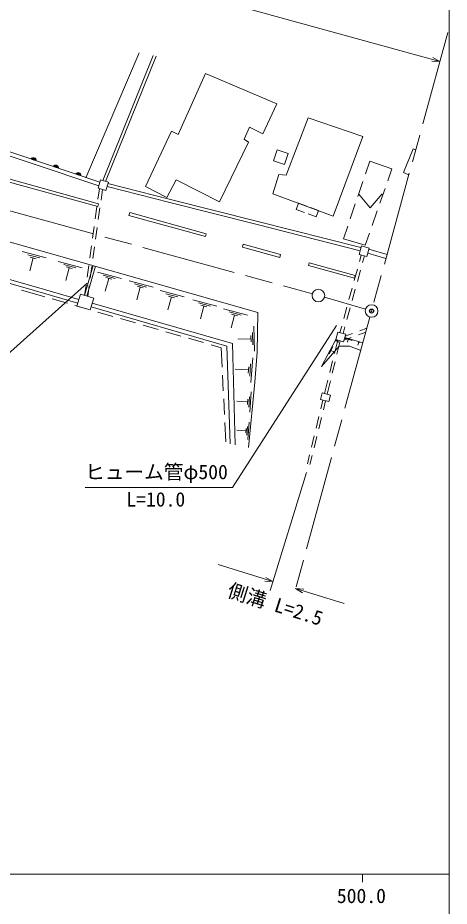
# Model space of a CAD drawing. Units: millimetres, scale not verified. Extents: x 40000 to 680000, y 20000 to 380000.
# Drawn here: x 524199 to 579000, y 200929 to 313732 of the extents above; entities that cross this region are included whole.
import ezdxf
from ezdxf.enums import TextEntityAlignment as Align

# ---------------------------------------------------------------- set-up
doc = ezdxf.new("R2010")
doc.units = ezdxf.units.MM
doc.header["$LTSCALE"] = 1000
doc.header["$PDMODE"] = 32
doc.header["$PDSIZE"] = 500
doc.linetypes.add('CHAIN', pattern=[18.5, 12, -1.5, 3.5, -1.5])
for name, color, linetype, lineweight in [('M-BGD', 7, 'Continuous', 13), ('M-BMK', 2, 'CHAIN', 13), ('M-BMK-SRVR', 3, 'Continuous', 13), ('M-STR-HTXT', 7, 'Continuous', 13), ('M-TTL-BAND', 7, 'Continuous', 13)]:
    doc.layers.add(name, color=color, linetype=linetype, lineweight=lineweight)
doc.layers.add('M-OTRS', color=6, linetype='Continuous')
doc.styles.add('ＭＳ ゴシック', font='')
doc.styles.get('ＭＳ ゴシック').set_extended_font_data('MS Gothic')

msp = doc.modelspace()

# ---------------------------------------------------------------- linework, layer by layer
at = {"layer": 'M-BGD'}
for p, q in [((539637, 309291), (532861, 293416)), ((534983, 293068), (541412, 308958)), ((535354, 292953), (541782, 308844)), ((568913, 295519), (568360, 293898)), ((571727, 294562), (568913, 295519)), ((571184, 293009), (571727, 294562)), ((568038, 292951), (567393, 291058)), ((534380, 290700), (534564, 292033)), ((534772, 290579), (534956, 291912)), ((567470, 291394), (568970, 289594)), ((568970, 289594), (570470, 291394)), ((570194, 290177), (570854, 292065)), ((534447, 290125), (534348, 289767)), ((559572, 289374), (559870, 290184)), ((559870, 290184), (560900, 289804)), ((567070, 290112), (566425, 288219)), ((534039, 288223), (534244, 289709)), ((534431, 288102), (534636, 289588)), ((560601, 288995), (559572, 289374)), ((562100, 288442), (561071, 288822)), ((561369, 289631), (562399, 289252)), ((562399, 289252), (562100, 288442)), ((569204, 287345), (569864, 289233)), ((533698, 285747), (533902, 287233)), ((534090, 285626), (534294, 287112)), ((566103, 287272), (565550, 285651)), ((565550, 285651), (568330, 284847)), ((568330, 284847), (568874, 286401)), ((533356, 283270), (533561, 284756)), ((533748, 283149), (533953, 284635)), ((571106, 283692), (568800, 284360)), ((524757, 284056), (527805, 283245)), ((525465, 283650), (526989, 283245)), ((526173, 283244), (525740, 281619)), ((525792, 283346), (526554, 283143)), ((567826, 283606), (567599, 282782)), ((568231, 283492), (568004, 282668)), ((570966, 283181), (568662, 283845)), ((529325, 282807), (532373, 281996)), ((530033, 282401), (531557, 281996)), ((530360, 282097), (531122, 281894)), ((532694, 278470), (533772, 282264)), ((532983, 278388), (534061, 282182)), ((533015, 280794), (533220, 282280)), ((533407, 280673), (533612, 282159)), ((530741, 281995), (530308, 280370)), ((534334, 281446), (537381, 280635)), ((535042, 281040), (536565, 280635)), ((567333, 281818), (566934, 280372)), ((567738, 281704), (567339, 280258)), ((532694, 278470), (532878, 279803)), ((535749, 280634), (535317, 279009)), ((535368, 280736), (536130, 280533)), ((538338, 280350), (541386, 279540)), ((539046, 279945), (540570, 279539)), ((524681, 279137), (526338, 278679)), ((526338, 278679), (527624, 278308)), ((533087, 278349), (533270, 279682)), ((539754, 279539), (539321, 277913)), ((539373, 279640), (540135, 279437)), ((542291, 279100), (545339, 278289)), ((542999, 278694), (544523, 278288)), ((566668, 279408), (566269, 277962)), ((567073, 279294), (566674, 277848)), ((528585, 278030), (530506, 277476)), ((543707, 278288), (543274, 276662)), ((543326, 278389), (544088, 278186)), ((546432, 277934), (549479, 277123)), ((547140, 277528), (548663, 277123)), ((531467, 277199), (533389, 276644)), ((533657, 277481), (551478, 272380)), ((547847, 277122), (547415, 275497)), ((547466, 277224), (548228, 277021)), ((550321, 276792), (553369, 275981)), ((551029, 276386), (552553, 275980)), ((566003, 276998), (565604, 275552)), ((566408, 276884), (566009, 275438)), ((534349, 276367), (536271, 275812)), ((537232, 275535), (539153, 274981)), ((551737, 275980), (551305, 274354)), ((551356, 276081), (552118, 275878)), ((540114, 274703), (542036, 274149)), ((554195, 274568), (554281, 271416)), ((565338, 274588), (565111, 273765)), ((565743, 274474), (565516, 273651)), ((567635, 274004), (568546, 274339)), ((542996, 273872), (544918, 273317)), ((545879, 273040), (547800, 272485)), ((553807, 273374), (553829, 272586)), ((554006, 273774), (554050, 272198)), ((565640, 272792), (566551, 273127)), ((565695, 273052), (566656, 272775)), ((565733, 273138), (568036, 272476)), ((565786, 273324), (566697, 273659)), ((567490, 273472), (568401, 273807)), ((548761, 272208), (550047, 271837)), ((551478, 272380), (551811, 259528)), ((553818, 272980), (552136, 272934)), ((562778, 269475), (564597, 272883)), ((563747, 271066), (564217, 271948)), ((564416, 271126), (564832, 272817)), ((564594, 272654), (564688, 272830)), ((564641, 272742), (564994, 272553)), ((564741, 271035), (565157, 272726)), ((566176, 272914), (566065, 272529)), ((567521, 272527), (567411, 272143)), ((567425, 272555), (567618, 272499)), ((550047, 271837), (550165, 269352)), ((563982, 271507), (564335, 271318)), ((553768, 269789), (553654, 268216)), ((554034, 270560), (553807, 267414)), ((563819, 268698), (564177, 270155)), ((564144, 268607), (564502, 270064)), ((553501, 269017), (551824, 269138)), ((553530, 269410), (553473, 268624)), ((550212, 268353), (550307, 266355)), ((563165, 266036), (563580, 267727)), ((563490, 265945), (563905, 267636)), ((553860, 266255), (553672, 263643)), ((550354, 265356), (550449, 263358)), ((553441, 265300), (553394, 264647)), ((553639, 265614), (553544, 264308)), ((562684, 264060), (562960, 265196)), ((563010, 263971), (563287, 265110)), ((553417, 264974), (552024, 265074)), ((562093, 261630), (562448, 263088)), ((562419, 261541), (562773, 262999)), ((550496, 262359), (550614, 259874)), ((553390, 261841), (553311, 260748)), ((553575, 262377), (553418, 260191)), ((553205, 261305), (552039, 261389)), ((553224, 261579), (553185, 261032)), ((561503, 259201), (561857, 260659)), ((561828, 259112), (562182, 260570)), ((560990, 257093), (561266, 258229)), ((561315, 257001), (561592, 258140))]:
    msp.add_line(p, q, dxfattribs=at)
for points in [[(543129, 290929), (544306, 293173), (549809, 290379), (553518, 297954), (552942, 298337), (553619, 299861), (555313, 299015), (557091, 302825), (548031, 306635), (544560, 298930), (543713, 299353), (540411, 292326)], [(564273, 288561), (568013, 298676), (561070, 301047), (558276, 293765), (557345, 293850), (556583, 291395)], [(556675, 295555), (558061, 295102), (558524, 296518), (557137, 296971)], [(534718, 293150), (535707, 292844), (535379, 291782), (534390, 292087)], [(538315, 288641), (548034, 285951), (548131, 286301), (538412, 288991)], [(552722, 284624), (557464, 283303), (557562, 283655), (552820, 284977)], [(567547, 283680), (568546, 283412), (568836, 284494), (567838, 284762)], [(561120, 282259), (566955, 280672), (567048, 281010), (561212, 282598)], [(531718, 277126), (533414, 276637), (533847, 278137), (532151, 278627)], [(564865, 273834), (565851, 273556), (565583, 272606), (564597, 272883)], [(562853, 266119), (563927, 265834), (563705, 264999), (562631, 265284)]]:
    msp.add_lwpolyline(points, close=True, dxfattribs=at)
for points in [[(534479, 292376), (517637, 298041), (505649, 301194), (498924, 302896)], [(534624, 292846), (517779, 298516), (505772, 301673), (499023, 303348)], [(500339, 298981), (519567, 293841), (534348, 289767)], [(500422, 299312), (519664, 294199), (534447, 290125)], [(554709, 276325), (531312, 282962), (514395, 287719), (497240, 291975), (488637, 293938), (478351, 295827), (469328, 296768), (460241, 297028), (449742, 296918), (443382, 296573), (439660, 296148)], [(574737, 296963), (574402, 297108), (573196, 294072), (573864, 293773)], [(444358, 293731), (451789, 292846), (456166, 292878), (462135, 292702), (469570, 292214), (478588, 291178), (487302, 289676), (500360, 286729), (510765, 284032), (526574, 279508), (531960, 277966)], [(444304, 293279), (451763, 292391), (456161, 292423), (462113, 292248), (469529, 291761), (478523, 290728), (487213, 289230), (500253, 286287), (510645, 283594), (526449, 279071), (531830, 277517)], [(567680, 284152), (554610, 287476), (543503, 290269), (535536, 292292)], [(567780, 284548), (554710, 287873), (543604, 290665), (535657, 292684)], [(533526, 277027), (550746, 272053), (551173, 259624)], [(553502, 259169), (554290, 267451), (554611, 271296), (554709, 276325)], [(567766, 271489), (566328, 272022), (565030, 272038), (562778, 269475)]]:
    msp.add_lwpolyline(points, dxfattribs=at)
for centre, radius, start, end in [((526184, 295630), 354, 350.19642, 152.6016), ((526184, 295630), 283, 352.42046, 150.37756), ((526184, 295630), 212, 356.16678, 146.63123), ((526184, 295630), 142, 3.87851, 138.9195), ((526184, 295630), 100, 14.19618, 128.60184), ((529027, 294673), 354, 350.19642, 152.6016), ((529027, 294673), 283, 352.42046, 150.37756), ((529027, 294673), 212, 356.16678, 146.63123), ((529027, 294673), 142, 3.87851, 138.9195), ((529027, 294673), 100, 14.19618, 128.60184), ((531871, 293716), 354, 350.19642, 152.6016), ((531871, 293716), 283, 352.42046, 150.37756), ((531871, 293716), 212, 356.16678, 146.63123), ((531871, 293716), 142, 3.87851, 138.9195), ((531871, 293716), 100, 14.19618, 128.60184)]:
    msp.add_arc(centre, radius, start, end, dxfattribs=at)
at = {"layer": 'M-BMK'}
for p, q in [((578813, 311855), (569348, 277270)), ((504413, 294347), (561618, 278677)), ((563157, 278241), (568369, 276722)), ((568926, 275726), (559223, 240269))]:
    msp.add_line(p, q, dxfattribs=at)
at = {"layer": 'M-BMK-SRVR'}
for centre in [(562389, 278465), (569137, 276498)]:
    msp.add_circle(centre, 800, dxfattribs=at)
at = {"layer": 'M-OTRS'}
msp.add_point((569137, 276498), dxfattribs=at)
at = {"layer": 'M-STR-HTXT'}
for p, q in [((577806, 308178), (458021, 341188)), ((577806, 308178), (576776, 308202)), ((577806, 308178), (576909, 308684)), ((533008, 280029), (520856, 269167)), ((564698, 274640), (551493, 254101)), ((560865, 255997), (556256, 241029)), ((551493, 254101), (532743, 254101)), ((549672, 244299), (556602, 242152)), ((556602, 242152), (555721, 242687)), ((556602, 242152), (555573, 242209)), ((559493, 241257), (565658, 239347)), ((559493, 241257), (560374, 240722)), ((559493, 241257), (560522, 241200))]:
    msp.add_line(p, q, dxfattribs=at)
at = {"layer": 'M-TTL-BAND'}
for p, q in [((579000, 20000), (579000, 370000)), ((40000, 205000), (579000, 205000)), ((568000, 205000), (568000, 204000))]:
    msp.add_line(p, q, dxfattribs=at)

# ---------------------------------------------------------------- texts
at = {"layer": 'M-STR-HTXT', "style": 'ＭＳ ゴシック'}
msp.add_text('ヒューム管φ500', height=1833, dxfattribs=at).set_placement((532743, 254601), align=Align.BOTTOM_LEFT)
msp.add_text('L=10.0', height=1833, dxfattribs=at).set_placement((541728, 251126), align=Align.BOTTOM_CENTER)
msp.add_text('側溝 L=2.5', height=1833, rotation=342.474, dxfattribs=at).set_placement((556467, 237874), align=Align.BOTTOM_CENTER)
at = {"layer": 'M-TTL-BAND', "style": 'ＭＳ ゴシック'}
msp.add_text('500.0', height=1833, dxfattribs=at).set_placement((567844, 200782), align=Align.BOTTOM_CENTER)

doc.saveas('drawing.dxf')
